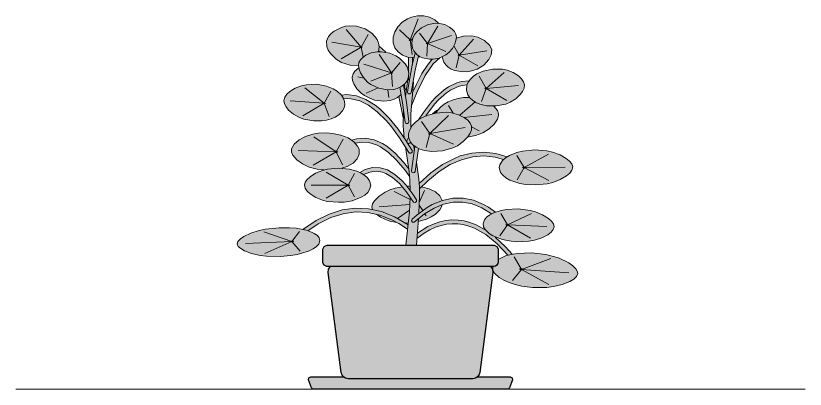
# Model space of a CAD drawing. Header units: millimetres. Extents: x -4 to 8794, y -6642 to 2653.
# Drawn here: x 5450 to 6350, y -4968 to -4543 of the extents above; entities that cross this region are included whole.
import ezdxf

# ---------------------------------------------------------------- set-up
doc = ezdxf.new("R2010")
doc.units = ezdxf.units.MM
for name, color, linetype, lineweight, true_color in [('VEG-HOJAS', 117, 'Continuous', 18, 0x2e5e38), ('VEG-MACETA', 25, 'Continuous', 25, 0x745440), ('VEG-NERVIOS', 115, 'Continuous', 9, 0x528c5c), ('VEG-TEXTO', 47, 'Continuous', 18, 0x464646)]:
    doc.layers.add(name, color=color, linetype=linetype, lineweight=lineweight, true_color=true_color)
doc.layers.add('VEG-RELLENO', color=253, linetype='Continuous', true_color=0x96c896)

# ---------------------------------------------------------------- blocks, each defined once
blk = doc.blocks.new('VEG_Pilea_ALZADO')
at = {"layer": 'VEG-RELLENO', "true_color": 0x73a15a}
h = blk.add_hatch(color=73, dxfattribs=at)
h.dxf.hatch_style = 1
h.paths.add_polyline_path([(4, 378), (-5.3, 379.1), (-9.2, 380.8), (-14.2, 384.4), (-17.7, 389.2), (-19.6, 394.9), (-19.6, 401.1), (-17.8, 407.3), (-15.7, 411.3), (-11.2, 416.6), (-7.5, 419.7), (-3.3, 422.2), (3.4, 424.8), (8.1, 425.6), (15.1, 425.6), (21.6, 424), (27.6, 421.1), (32.3, 417), (24.5, 416.7), (16.2, 414), (10.7, 410.6), (5.1, 404.6), (2.5, 399.4), (1.6, 394), (2.4, 388.8), (5.5, 383.3)])
h.paths.add_polyline_path([(0.7, 399.3), (-0.4, 399.5), (-1.5, 398.9), (-2, 397.9), (-1.5, 396.9), (-0.4, 396.7), (0.7, 397.3), (1.2, 398.3)], flags=0)
at = {"layer": 'VEG-RELLENO', "true_color": 0x84ba68}
h = blk.add_hatch(color=73, dxfattribs=at)
h.dxf.hatch_style = 1
h.paths.add_polyline_path([(-63.7, 368.8), (-73.8, 370.5), (-82.8, 374.7), (-89.9, 380.9), (-93.7, 386.6), (-95.4, 390.6), (-95.9, 396.6), (-93.5, 402.1), (-90.6, 405.3), (-87.1, 408.2), (-78.8, 412.4), (-71.6, 413.9), (-66.6, 414.1), (-61.4, 413.6), (-54, 411.6), (-47.4, 408.2), (-43.6, 405.3), (-40.5, 402), (-37.2, 396.5), (-35.8, 390.6), (-36.5, 384.7), (-44.8, 383.2), (-50.8, 380.6), (-54.3, 378.2), (-57.1, 375.4), (-58.8, 372.2), (-59.3, 368.9)])
h.paths.add_polyline_path([(-58.1, 389.8), (-57.3, 388.9), (-55.9, 388.7), (-54.7, 389.7), (-55, 390.7), (-56.2, 391.3), (-57.5, 391.2)], flags=0)
at = {"layer": 'VEG-RELLENO', "true_color": 0x9cc886}
h = blk.add_hatch(color=253, dxfattribs=at)
h.dxf.hatch_style = 1
h.paths.add_polyline_path([(52.3, 401.2), (51.8, 397.5), (50.6, 393.7), (47.7, 388.5), (45.1, 385.3), (38.5, 380.1), (30.4, 376.8), (26, 376.1), (19.7, 376.1), (11.9, 378.4), (8.6, 380.3), (5.9, 382.8), (3, 387.2), (1.9, 390.5), (1.6, 394), (2.5, 399.4), (6.2, 406.2), (10.7, 410.6), (14.2, 413), (22.3, 416.2), (26.6, 417), (33, 416.9), (37.1, 416.1), (42.7, 413.8), (47.6, 410.5), (50.1, 407.8), (51.8, 404.7)])
h.paths.add_polyline_path([(20.3, 395.1), (19.4, 395.4), (18.3, 395.1), (17.7, 393.7), (18.4, 393.1), (20, 393.3), (20.6, 394.2)], flags=0)
at = {"layer": 'VEG-RELLENO', "true_color": 0x78965e}
h = blk.add_hatch(color=73, dxfattribs=at)
h.dxf.hatch_style = 1
h.paths.add_polyline_path([(1.2, 398.3), (0.7, 397.3), (-0.4, 396.7), (-1.5, 396.9), (-2, 397.9), (-1.5, 398.9), (-0.4, 399.5), (0.7, 399.3)])
at = {"layer": 'VEG-RELLENO', "true_color": 0x7fb364}
h = blk.add_hatch(color=73, dxfattribs=at)
h.dxf.hatch_style = 1
h.paths.add_polyline_path([(55.8, 401.3), (65.3, 402.8), (74.6, 401.8), (82.7, 398.4), (89.2, 393.2), (92.2, 388.4), (92.5, 383.1), (90.4, 377.6), (85.3, 370.9), (80, 366.8), (75.9, 364.6), (69.2, 362.4), (64.4, 361.7), (57.3, 361.7), (50.5, 363.2), (44.7, 365.9), (41.6, 368.4), (38.1, 372.8), (36.2, 378.9), (40.3, 381.2), (45.1, 385.3), (49.7, 391.9), (51.3, 395.6), (52.2, 400)])
h.paths.add_polyline_path([(56.9, 381.6), (55.3, 382.1), (54.2, 381.6), (53.8, 380.6), (55, 379.7), (56.3, 379.9), (57, 380.7)], flags=0)
at = {"layer": 'VEG-RELLENO', "true_color": 0x78965e}
h = blk.add_hatch(color=73, dxfattribs=at)
h.dxf.hatch_style = 1
h.paths.add_polyline_path([(-57.9, 390.8), (-56.2, 391.3), (-55, 390.7), (-54.7, 389.7), (-55.9, 388.7), (-57.3, 388.9), (-58.1, 389.8)])
at = {"layer": 'VEG-RELLENO', "true_color": 0x96bc76}
h = blk.add_hatch(color=63, dxfattribs=at)
h.dxf.hatch_style = 1
h.paths.add_polyline_path([(-35.2, 384.9), (-36.3, 385.7), (-35.9, 390.9), (-32.2, 388.1), (-28.3, 384.1)])
h.paths.add_polyline_path([(-7.6, 347), (-4.8, 339.8), (-5.7, 333.7), (-8, 346.6)])
at = {"layer": 'VEG-RELLENO', "true_color": 0x78965e}
h = blk.add_hatch(color=73, dxfattribs=at)
h.dxf.hatch_style = 1
h.paths.add_polyline_path([(20.6, 394.2), (20, 393.3), (18.9, 393), (17.7, 393.7), (17.9, 394.7), (18.8, 395.4), (19.9, 395.3)])
at = {"layer": 'VEG-RELLENO', "true_color": 0x9ec988}
h = blk.add_hatch(color=253, dxfattribs=at)
h.dxf.hatch_style = 1
h.paths.add_polyline_path([(-57.1, 375.4), (-54.3, 378.2), (-50.8, 380.6), (-44.8, 383.2), (-40.4, 384.3), (-30.9, 384.5), (-21.2, 382.1), (-12.6, 377.4), (-7.5, 372.7), (-4.9, 369.2), (-3.1, 365.5), (-1.9, 359.8), (-2.1, 356.1), (-3.2, 352.7), (-5.2, 349.5), (-7.8, 346.8), (-11.1, 344.5), (-17.2, 342.2), (-24.1, 341.3), (-28.9, 341.5), (-38.6, 343.9), (-43.1, 346), (-49, 350.1), (-52.3, 353.3), (-56.1, 358.7), (-58.6, 364.6), (-59.3, 368.5), (-58.8, 372.2)])
h.paths.add_polyline_path([(-23.4, 360.4), (-22.1, 359.2), (-20.8, 359.2), (-20.1, 359.9), (-20.3, 360.9), (-21.3, 361.6), (-22.6, 361.6)], flags=0)
at = {"layer": 'VEG-RELLENO', "true_color": 0x96bc76}
h = blk.add_hatch(color=63, dxfattribs=at)
h.dxf.hatch_style = 1
h.paths.add_polyline_path([(-3.4, 338.4), (2, 369.5), (5.5, 383.3), (9.1, 380), (5.2, 363.5), (0.9, 338.2), (0.3, 337.1), (-0.9, 336.6), (-2.5, 337)])
h = blk.add_hatch(color=63, dxfattribs=at)
h.dxf.hatch_style = 1
h.paths.add_polyline_path([(2.1, 378), (2.1, 370.1), (-1.1, 353.3), (-2.2, 352.7), (-2.3, 378.4)])
at = {"layer": 'VEG-RELLENO', "true_color": 0x78965e}
h = blk.add_hatch(color=73, dxfattribs=at)
h.dxf.hatch_style = 1
h.paths.add_polyline_path([(57, 380.7), (55.6, 379.7), (54.4, 379.9), (53.8, 380.6), (54.2, 381.6), (55.3, 382.1), (56.9, 381.6)])
at = {"layer": 'VEG-RELLENO', "true_color": 0x96bc76}
h = blk.add_hatch(color=63, dxfattribs=at)
h.dxf.hatch_style = 1
h.paths.add_polyline_path([(2.4, 338.1), (13, 359.6), (22.6, 373.5), (24.8, 376), (33.3, 377.7), (26, 370.7), (16.9, 357.5), (7.6, 339), (0.7, 322.1)])
at = {"layer": 'VEG-RELLENO', "true_color": 0x74a35b}
h = blk.add_hatch(color=73, dxfattribs=at)
h.dxf.hatch_style = 1
h.paths.add_polyline_path([(-10.5, 336), (-14.9, 332.5), (-18.8, 330.5), (-28, 328.5), (-38.1, 329.1), (-47.9, 332.2), (-56.3, 337.5), (-62.4, 344.3), (-64.6, 348.1), (-66, 352), (-66.4, 355.8), (-65.5, 359.4), (-63.4, 362.6), (-59, 366.2), (-57.1, 360.7), (-53.7, 355.1), (-49, 350.1), (-45.2, 347.2), (-36.2, 343.1), (-28.9, 341.5), (-19.4, 341.7), (-12, 344.1)])
at = {"layer": 'VEG-RELLENO', "true_color": 0x78965e}
h = blk.add_hatch(color=73, dxfattribs=at)
h.dxf.hatch_style = 1
h.paths.add_polyline_path([(-23.1, 361.4), (-22, 361.7), (-20.7, 361.3), (-20.1, 359.9), (-20.8, 359.2), (-22.7, 359.5), (-23.4, 360.4)])
at = {"layer": 'VEG-RELLENO', "true_color": 0x93c27a}
h = blk.add_hatch(color=63, dxfattribs=at)
h.dxf.hatch_style = 1
h.paths.add_polyline_path([(129.4, 343.2), (127.7, 339.5), (125.1, 335.9), (120, 331), (115.8, 328.3), (106, 324.2), (95, 322.6), (89.4, 322.7), (81.5, 324.1), (76.7, 325.8), (72.5, 328), (69, 330.7), (65.3, 335.5), (64, 339), (63.7, 342.7), (64.3, 346.4), (67.1, 351.8), (70, 355.1), (73.7, 358), (78.1, 360.6), (85.6, 363.4), (96.7, 365.1), (102.2, 364.9), (110.2, 363.5), (115, 361.9), (121.3, 358.4), (126.4, 353.9), (128.8, 350.5), (129.8, 347)])
h.paths.add_polyline_path([(87.9, 343.6), (86.8, 344.2), (85.3, 344), (84.3, 342.8), (84.9, 341.9), (86.3, 341.7), (87.6, 342.2)], flags=0)
at = {"layer": 'VEG-RELLENO', "true_color": 0x87a96a}
h = blk.add_hatch(color=63, dxfattribs=at)
h.dxf.hatch_style = 1
h.paths.add_polyline_path([(-5.2, 164), (-1.3, 202.3), (-0.3, 218.8), (3.8, 213), (5.9, 212.9), (7, 214.9), (6.7, 216.1), (-0.2, 226.3), (-0.6, 238.7), (-1.5, 247.8), (-5.7, 276.1), (-1.7, 269.5), (-0.1, 269), (1.3, 269.5), (1.9, 270.6), (1.8, 271.9), (-3.3, 280.5), (-1.4, 280.3), (0.1, 281.7), (3.3, 278), (4.4, 272.1), (1.2, 248.4), (1.8, 247.3), (2.9, 246.7), (4.4, 246.8), (5.3, 247.7), (6.8, 258.5), (9.5, 239.6), (10.2, 230.2), (10.3, 220.7), (9.5, 200.4), (1.9, 193.9), (1.2, 192.4), (1.9, 190.7), (3.9, 190.1), (9.1, 194.4), (6.7, 164)])
h.paths.add_polyline_path([(-7.2, 286.5), (-8.4, 307.2), (-7.8, 317), (-6.1, 304), (-5.1, 302.9), (-3.8, 302.7), (-2.5, 303.4), (-1.9, 304.7), (-5.7, 333.7), (-3.4, 350.7), (-2.5, 352.5), (-1.1, 353.3), (-3.4, 338.9), (-3, 337.4), (-2, 336.7), (-0.3, 336.7), (0.9, 338), (3.1, 351.6), (3.5, 350), (0.6, 319.9), (0.1, 307.2), (0.5, 298.5), (-1.9, 292.9), (-2.1, 287), (-4.2, 282)])
at = {"layer": 'VEG-RELLENO', "true_color": 0x96bc76}
h = blk.add_hatch(color=63, dxfattribs=at)
h.dxf.hatch_style = 1
h.paths.add_polyline_path([(9.3, 307.2), (14.7, 315.4), (24.1, 327.6), (28.9, 332.9), (38.3, 341.2), (43.3, 344.7), (52.8, 349.2), (58, 350.7), (66.8, 351.4), (64.5, 347), (58.8, 346.3), (54.4, 345.1), (45.5, 340.9), (41.1, 337.8), (32, 329.7), (27.5, 324.7), (17.4, 311.5)])
h.paths.add_polyline_path([(-0.1, 281.3), (-1, 280.4), (-2.3, 280.2), (-3.4, 280.6), (-4.2, 281.7), (-4.1, 283.2), (-2.1, 287)])
at = {"layer": 'VEG-RELLENO', "true_color": 0x90c177}
h = blk.add_hatch(color=63, dxfattribs=at)
h.dxf.hatch_style = 1
h.paths.add_polyline_path([(-143.2, 332.7), (-140.9, 336.1), (-137.6, 339.2), (-131.4, 343.1), (-126.7, 345.1), (-115.8, 347.4), (-104.1, 347.2), (-93, 344.5), (-88, 342.3), (-83.7, 339.7), (-78.6, 335), (-76.4, 331.5), (-75.1, 327.8), (-74.9, 324.2), (-75.7, 320.6), (-78.7, 315.6), (-81.8, 312.6), (-88.1, 309), (-93, 307.3), (-101.3, 305.7), (-113, 305.9), (-118.7, 307), (-126.7, 309.7), (-131.4, 312.1), (-137.4, 316.6), (-141.9, 321.8), (-143.8, 325.4), (-144.3, 329.1)])
h.paths.add_polyline_path([(-100.4, 325.5), (-99.3, 324.7), (-97.8, 324.6), (-96.4, 325.7), (-97.6, 327), (-99.2, 327.1), (-100.3, 326.5)], flags=0)
at = {"layer": 'VEG-RELLENO', "true_color": 0x96bc76}
h = blk.add_hatch(color=63, dxfattribs=at)
h.dxf.hatch_style = 1
h.paths.add_polyline_path([(-8, 346.6), (-4.7, 327), (-1.9, 305.2), (-2.4, 303.5), (-3.8, 302.7), (-5.4, 303.2), (-6.2, 304.4), (-9, 326.4), (-12, 344.1)])
at = {"layer": 'VEG-RELLENO', "true_color": 0x78965e}
h = blk.add_hatch(color=73, dxfattribs=at)
h.dxf.hatch_style = 1
h.paths.add_polyline_path([(88, 342.6), (86.3, 341.7), (84.9, 341.9), (84.3, 342.8), (84.7, 343.7), (86.1, 344.2), (87.9, 343.6)])
at = {"layer": 'VEG-RELLENO', "true_color": 0x96bc76}
h = blk.add_hatch(color=63, dxfattribs=at)
h.dxf.hatch_style = 1
h.paths.add_polyline_path([(-2, 269.9), (-17.5, 293.7), (-27.7, 306.2), (-32.8, 311.5), (-42.9, 320.2), (-47.9, 323.6), (-57.9, 328.6), (-67.7, 331), (-76.3, 331.2), (-79, 335.3), (-72.7, 335.8), (-67.3, 335.4), (-56.4, 332.7), (-45.7, 327.4), (-35, 319.6), (-24.4, 309.1), (-13.9, 296.2), (1.7, 272.3), (2, 270.9), (1.1, 269.4), (-0.5, 269)])
h = blk.add_hatch(color=63, dxfattribs=at)
h.dxf.hatch_style = 1
h.paths.add_polyline_path([(-8.3, 309.2), (-13.4, 333.5), (-10.5, 336), (-7.8, 317)])
at = {"layer": 'VEG-RELLENO', "true_color": 0x78965e}
h = blk.add_hatch(color=73, dxfattribs=at)
h.dxf.hatch_style = 1
h.paths.add_polyline_path([(-100.3, 326.5), (-99.2, 327.1), (-97.6, 327), (-96.4, 325.7), (-97.8, 324.6), (-99.3, 324.7), (-100.4, 325.5)])
at = {"layer": 'VEG-RELLENO', "true_color": 0x75a55c}
h = blk.add_hatch(color=73, dxfattribs=at)
h.dxf.hatch_style = 1
h.paths.add_polyline_path([(96.4, 321.2), (99.8, 315.8), (100.3, 311.9), (98, 305.9), (93.5, 300.1), (87.4, 295.1), (79.9, 291.1), (71.3, 288.4), (65.2, 287.5), (68.8, 293.7), (69.7, 297.7), (69.6, 299.7), (68.1, 303.3), (63.5, 308), (54.7, 312.8), (46.8, 315), (38, 315.6), (29.2, 314.8), (31, 317.9), (34.2, 321.4), (40.6, 326.1), (48.5, 329.7), (60.4, 332.3), (67.3, 332.6), (72.5, 328), (79, 324.9), (86.7, 323), (95, 322.6)])
at = {"layer": 'VEG-RELLENO', "true_color": 0x9fc989}
h = blk.add_hatch(color=253, dxfattribs=at)
h.dxf.hatch_style = 1
h.paths.add_polyline_path([(69.4, 295.8), (67.9, 291.7), (65.3, 287.8), (60, 282.2), (55.7, 279), (50.8, 276.2), (45.3, 273.9), (33.4, 271.1), (21.4, 271), (15.8, 272), (10.7, 273.6), (6.3, 275.8), (2.7, 278.5), (0, 281.7), (-2.1, 287.1), (-1.9, 292.9), (-0.5, 296.8), (2, 300.6), (7.4, 305.8), (14.5, 310.2), (20, 312.5), (31.9, 315.2), (38, 315.6), (46.8, 315), (52.2, 313.7), (59.3, 310.6), (65.3, 306.5), (68.1, 303.3), (69.6, 299.7)])
h.paths.add_polyline_path([(24.1, 292.2), (22.8, 292.7), (21.2, 292.4), (20.1, 291), (20.9, 290.2), (23.2, 290.3), (24.2, 291.2)], flags=0)
at = {"layer": 'VEG-RELLENO', "true_color": 0x96bc76}
h = blk.add_hatch(color=63, dxfattribs=at)
h.dxf.hatch_style = 1
h.paths.add_polyline_path([(25, 314), (29.8, 317.8), (31.8, 318.9), (29.2, 314.8)])
at = {"layer": 'VEG-RELLENO', "true_color": 0x7caf62}
h = blk.add_hatch(color=73, dxfattribs=at)
h.dxf.hatch_style = 1
h.paths.add_polyline_path([(-98.4, 249.9), (-109.5, 251.4), (-118.2, 254.3), (-125.5, 258.2), (-131.4, 263.1), (-135.3, 268.5), (-136, 272.2), (-135, 275.8), (-130.9, 281), (-122.3, 286.8), (-114.3, 289.9), (-105.1, 291.7), (-95.3, 292.1), (-85.6, 291.1), (-73.8, 287.6), (-68.8, 285.1), (-64.7, 282.1), (-60.3, 277.1), (-58.3, 271.6), (-58.9, 266.1), (-62.1, 260.9), (-67.5, 256.4), (-72.2, 254), (-78.4, 251.8), (-88.5, 251.6)])
h.paths.add_polyline_path([(-86.8, 270.2), (-85.6, 269.5), (-83.8, 269.4), (-82.4, 270.5), (-83, 271.5), (-85.5, 271.8), (-86.8, 271.2)], flags=0)
at = {"layer": 'VEG-RELLENO', "true_color": 0x78965e}
h = blk.add_hatch(color=73, dxfattribs=at)
h.dxf.hatch_style = 1
h.paths.add_polyline_path([(24.2, 291.2), (22.4, 290), (20.9, 290.2), (20.1, 291), (21.2, 292.4), (22.8, 292.7), (24.1, 292.2)])
at = {"layer": 'VEG-RELLENO', "true_color": 0x96bc76}
h = blk.add_hatch(color=63, dxfattribs=at)
h.dxf.hatch_style = 1
h.paths.add_polyline_path([(-0.9, 241.9), (-11.2, 255.9), (-20.4, 265.8), (-25, 269.9), (-34.1, 276.2), (-38.6, 278.4), (-47.5, 281.2), (-56.3, 281.6), (-62.8, 280.4), (-66.8, 283.8), (-61.5, 285.3), (-51.6, 286), (-41.6, 284.3), (-32, 280.1), (-22.2, 273.2), (-12.7, 264.2), (-7.8, 258.6), (-1.9, 251)])
at = {"layer": 'VEG-RELLENO', "true_color": 0x78965e}
h = blk.add_hatch(color=73, dxfattribs=at)
h.dxf.hatch_style = 1
h.paths.add_polyline_path([(-86.8, 271.2), (-85.5, 271.8), (-83.8, 271.8), (-82.4, 270.5), (-83.1, 269.7), (-84.7, 269.3), (-86.3, 269.8)])
at = {"layer": 'VEG-RELLENO', "true_color": 0x96bc76}
h = blk.add_hatch(color=63, dxfattribs=at)
h.dxf.hatch_style = 1
h.paths.add_polyline_path([(1.2, 248.4), (3.2, 264.3), (5.1, 276.6), (9.2, 274.3), (5.5, 248.3), (4.9, 247.2), (3.7, 246.6), (2.1, 247)])
h = blk.add_hatch(color=63, dxfattribs=at)
h.dxf.hatch_style = 1
h.paths.add_polyline_path([(10.1, 234.6), (23.3, 246.5), (36.6, 256), (50, 263.1), (56.8, 265.8), (70.1, 269.2), (83.6, 270.3), (97.2, 268.8), (110.3, 265), (106, 261.8), (96.4, 264.5), (83.7, 265.9), (71, 264.9), (58.2, 261.6), (45.4, 256), (32.5, 248), (19.6, 237.6), (10.2, 228.4)])
at = {"layer": 'VEG-RELLENO', "true_color": 0x87bb6b}
h = blk.add_hatch(color=63, dxfattribs=at)
h.dxf.hatch_style = 1
h.paths.add_polyline_path([(184, 249.8), (181.5, 246.4), (177.8, 243.2), (170.8, 239), (165.4, 236.7), (152.6, 233.6), (138.5, 232.9), (124.8, 234.5), (118.7, 236.2), (110.8, 239.6), (106.7, 242.4), (103.7, 245.5), (101.8, 248.8), (101.1, 252.3), (101.7, 255.7), (104.9, 260.7), (108.4, 263.8), (115.5, 267.7), (121.3, 269.8), (131.1, 271.9), (145.1, 272.6), (152.1, 272.1), (161.9, 270.2), (167.8, 268.3), (175.4, 264.6), (181.3, 260), (183.9, 256.7), (184.9, 253.3)])
h.paths.add_polyline_path([(131.9, 253.1), (130.5, 253.7), (128.7, 253.7), (127.2, 252.6), (127.9, 251.7), (130.6, 251.5), (131.9, 252.2)], flags=0)
at = {"layer": 'VEG-RELLENO', "true_color": 0x96bc76}
h = blk.add_hatch(color=63, dxfattribs=at)
h.dxf.hatch_style = 1
h.paths.add_polyline_path([(3.3, 213.4), (-8.8, 230.2), (-16.6, 238.2), (-20.4, 241.4), (-28, 245.9), (-31.8, 247.3), (-39.1, 248.5), (-46.5, 247.5), (-53.4, 244.6), (-57.8, 247.1), (-52.1, 250.2), (-47.8, 251.7), (-39.2, 252.9), (-30.6, 251.6), (-22.1, 247.8), (-13.7, 241.6), (-5.4, 233), (6.7, 216.1), (7, 214.6), (6.4, 213.3), (4.8, 212.7)])
at = {"layer": 'VEG-RELLENO', "true_color": 0x78965e}
h = blk.add_hatch(color=73, dxfattribs=at)
h.dxf.hatch_style = 1
h.paths.add_polyline_path([(131.9, 252.2), (130.6, 251.5), (128.7, 251.5), (127.2, 252.6), (127.9, 253.4), (129.6, 253.8), (131.9, 253.1)])
at = {"layer": 'VEG-RELLENO', "true_color": 0x9ac784}
h = blk.add_hatch(color=253, dxfattribs=at)
h.dxf.hatch_style = 1
h.paths.add_polyline_path([(-120.2, 235.8), (-117.9, 239), (-114.5, 242.1), (-108.2, 246.2), (-103.2, 248.4), (-91.7, 251.3), (-79, 251.9), (-72.7, 251.3), (-63.8, 249.4), (-58.5, 247.4), (-54, 245.1), (-50.3, 242.3), (-47.6, 239.2), (-46, 235.9), (-45.4, 232.5), (-46.6, 227.5), (-48.8, 224.3), (-54, 220), (-58.5, 217.6), (-63.7, 215.6), (-72.6, 213.6), (-85.3, 213), (-91.6, 213.6), (-100.4, 215.5), (-105.7, 217.5), (-112.5, 221.2), (-117.8, 225.7), (-120.2, 229), (-121, 232.4)])
h.paths.add_polyline_path([(-73.1, 232), (-71.1, 231.3), (-69.5, 231.7), (-68.9, 232.5), (-69.5, 233.3), (-71.1, 233.7), (-72.7, 233.3)], flags=0)
at = {"layer": 'VEG-RELLENO', "true_color": 0x78965e}
h = blk.add_hatch(color=73, dxfattribs=at)
h.dxf.hatch_style = 1
h.paths.add_polyline_path([(-73.1, 232.9), (-71.1, 233.7), (-69.5, 233.3), (-68.9, 232.5), (-69.5, 231.7), (-71.1, 231.3), (-72.7, 231.7)])
at = {"layer": 'VEG-RELLENO', "true_color": 0x72a15a}
h = blk.add_hatch(color=73, dxfattribs=at)
h.dxf.hatch_style = 1
h.paths.add_polyline_path([(-44, 207.4), (-43.4, 211.1), (-41.2, 214.8), (-37.8, 218.4), (-33.7, 221.7), (-28.9, 224.6), (-23.5, 227.1), (-17.4, 229.1), (-9.3, 230.8), (-0.3, 218.8), (-2.5, 189.5), (-6, 189.4), (-18.4, 196.5), (-25.9, 199.9), (-33.3, 202.5), (-43.3, 204.9)])
h.paths.add_polyline_path([(-15.6, 190), (-26.6, 192.6), (-31.7, 194.8), (-38.8, 199.4), (-27.5, 195.7)])
h.paths.add_polyline_path([(35.5, 207.9), (32, 202.5), (26.1, 197.7), (18.3, 193.8), (8.9, 191), (9.1, 194.4), (21.4, 203.4), (26.9, 206.5), (36.2, 210.4)])
h.paths.add_polyline_path([(12.4, 230.7), (23.9, 227.3), (30.4, 223.4), (34.7, 218.7), (36.2, 215.1), (24.8, 210.4), (19, 207.1), (9.5, 200.4), (10.1, 210.2), (11.4, 211.5), (10.1, 212.5), (10.2, 228.4)])
h.paths.add_polyline_path([(-0.2, 231.6), (-0.2, 229.8), (-0.2, 226.3), (-4.1, 231.4)])
at = {"layer": 'VEG-RELLENO', "true_color": 0x96bc76}
h = blk.add_hatch(color=63, dxfattribs=at)
h.dxf.hatch_style = 1
h.paths.add_polyline_path([(7.7, 198.9), (19.2, 207.2), (30.8, 213.1), (42.2, 216.7), (53.9, 218), (65.6, 216.8), (77.3, 213.3), (88.9, 207.5), (97, 201.9), (92.4, 199.9), (86.7, 203.7), (75.8, 209.2), (64.9, 212.5), (54.1, 213.6), (43.2, 212.4), (32.4, 209), (21.4, 203.4), (15.9, 199.7), (4.5, 190.4), (2.2, 190.4), (1.2, 191.8), (1.5, 193.4)])
h = blk.add_hatch(color=63, dxfattribs=at)
h.dxf.hatch_style = 1
h.paths.add_polyline_path([(-13.3, 188.8), (-20.4, 192.6), (-34.6, 198.3), (-48.7, 201.4), (-62.8, 202), (-76.9, 200), (-91, 195.6), (-105.2, 188.5), (-117.1, 180.6), (-122.6, 182.1), (-107.5, 192.3), (-92.8, 199.6), (-77.9, 204.3), (-63.1, 206.4), (-48, 205.7), (-33.3, 202.5), (-25.8, 199.8), (-11.1, 192.6), (-2.8, 187.3), (-3.3, 182.3)])
at = {"layer": 'VEG-RELLENO', "true_color": 0x99c682}
h = blk.add_hatch(color=253, dxfattribs=at)
h.dxf.hatch_style = 1
h.paths.add_polyline_path([(162.8, 181.9), (160.2, 178.9), (156.5, 176), (149.6, 172.4), (144.1, 170.6), (131.6, 168.3), (118, 168.3), (104.9, 170.5), (93.8, 174.7), (89.5, 177.4), (85, 181.9), (83.3, 185.1), (82.8, 188.4), (84.4, 193.2), (86.8, 196.1), (92.5, 200), (97.5, 202.1), (106.2, 204.4), (112.7, 205.3), (126.4, 205.3), (133.1, 204.4), (142.5, 202.2), (148.1, 200.1), (155.2, 196.2), (160.7, 191.6), (163.1, 188.4), (163.9, 185.1)])
h.paths.add_polyline_path([(112.6, 187.6), (110.4, 188.4), (108.7, 188.1), (108, 187.4), (109.4, 186.3), (111.2, 186.2), (112.5, 186.7)], flags=0)
at = {"layer": 'VEG-RELLENO', "true_color": 0x96bc76}
h = blk.add_hatch(color=63, dxfattribs=at)
h.dxf.hatch_style = 1
h.paths.add_polyline_path([(7.8, 177.7), (19.9, 185.4), (26.7, 188.5), (33.5, 190.8), (40.4, 192.3), (47.2, 193), (54.1, 192.9), (60.9, 191.9), (67.8, 190.1), (74.8, 187.4), (81.5, 184), (85, 181.8), (89.5, 177.4), (96.6, 173.4), (108.3, 162.4), (116, 153.9), (111.1, 152.8), (98.7, 165.8), (85.7, 176.2), (79.3, 180.2), (72.9, 183.4), (66.5, 185.9), (60.2, 187.6), (53.8, 188.5), (47.5, 188.6), (41.2, 188), (34.8, 186.6), (28.5, 184.5), (22.1, 181.6), (15.6, 177.8), (7.3, 171.8)])
at = {"layer": 'VEG-RELLENO', "true_color": 0x89bd6e}
h = blk.add_hatch(color=63, dxfattribs=at)
h.dxf.hatch_style = 1
h.paths.add_polyline_path([(-196.7, 168.5), (-194, 171.4), (-189.9, 174.2), (-182.1, 177.9), (-176, 180), (-161.6, 183), (-145.8, 184.2), (-137.9, 184), (-126.8, 182.9), (-114.4, 179.7), (-109.7, 177.6), (-106.2, 175.1), (-104.1, 172.5), (-103.2, 169.6), (-104.6, 165.3), (-107.2, 162.5), (-113.5, 158.7), (-119.1, 156.4), (-129.1, 153.7), (-136.5, 152.4), (-152.4, 151.2), (-160.3, 151.4), (-171.4, 152.5), (-178.1, 153.9), (-186.7, 156.7), (-193.5, 160.2), (-196.5, 162.8), (-197.7, 165.6)])
h.paths.add_polyline_path([(-138.1, 168.2), (-135.3, 167.3), (-133.3, 167.7), (-132.6, 168.4), (-133.4, 169.1), (-135.4, 169.3), (-137.3, 168.9)], flags=0)
at = {"layer": 'VEG-RELLENO', "true_color": 0x78965e}
h = blk.add_hatch(color=73, dxfattribs=at)
h.dxf.hatch_style = 1
h.paths.add_polyline_path([(112.5, 186.7), (109.4, 186.3), (108, 187.4), (109.5, 188.3), (111.3, 188.3), (112.6, 187.6)])
h = blk.add_hatch(color=73, dxfattribs=at)
h.dxf.hatch_style = 1
h.paths.add_polyline_path([(-137.9, 168.6), (-135.4, 169.3), (-133.4, 169.1), (-132.6, 168.4), (-133.3, 167.7), (-135.3, 167.3), (-137.8, 167.8)])
at = {"layer": 'VEG-RELLENO', "true_color": 0xeeece8}
h = blk.add_hatch(color=7, dxfattribs=at)
h.dxf.hatch_style = 1
h.paths.add_polyline_path([(99.9, 160), (99.6, 143.1), (98.5, 141.5), (96.9, 140.4), (95, 140), (-95.5, 140), (-98.5, 141.5), (-99.9, 144), (-100, 159.5), (-98.5, 162.5), (-96.9, 163.6), (-95, 164), (95.5, 164), (98.5, 162.5)])
at = {"layer": 'VEG-RELLENO', "true_color": 0x7bad61}
h = blk.add_hatch(color=73, dxfattribs=at)
h.dxf.hatch_style = 1
h.paths.add_polyline_path([(100, 148), (108.4, 151.9), (114.8, 153.7), (125.9, 155.2), (142.1, 155.2), (154.3, 153.6), (168.9, 149.7), (180.6, 144), (185.2, 140.6), (188.6, 137.2), (190.5, 133.6), (190.6, 131.9), (189.3, 128.6), (183.9, 124.1), (176.1, 120.3), (166.5, 117.5), (155.4, 116), (147.4, 115.7), (139.2, 116), (127.1, 117.5), (119.4, 119.3), (109.3, 122.8), (101.2, 127.2), (95.9, 132.1), (94, 135.6), (93.7, 140), (96.5, 140.2), (98.5, 141.5), (99.9, 144)])
h.paths.add_polyline_path([(129.2, 136.9), (127.7, 137.6), (125.5, 137.8), (123.7, 136.8), (125.4, 135.6), (127.5, 135.5), (129.1, 136)], flags=0)
at = {"layer": 'VEG-RELLENO', "true_color": 0xf8f6f2}
h = blk.add_hatch(color=7, dxfattribs=at)
h.dxf.hatch_style = 1
h.paths.add_polyline_path([(-72.5, 12.1), (-76.5, 14.2), (-78.8, 18.2), (-91.9, 118), (91.9, 118), (78.9, 19), (77.5, 15.4), (75.3, 13.3), (71, 12)])
h.paths.add_polyline_path([(-93.8, 133), (-93.3, 136.9), (-91.2, 140), (91.2, 140), (93.3, 136.9), (93.9, 133.8), (93.2, 128), (-93.2, 128)])
at = {"layer": 'VEG-RELLENO', "true_color": 0x78965e}
h = blk.add_hatch(color=73, dxfattribs=at)
h.dxf.hatch_style = 1
h.paths.add_polyline_path([(129.1, 136), (127.5, 135.5), (125.4, 135.6), (123.7, 136.8), (124.6, 137.6), (127.7, 137.6), (129.2, 136.9)])
at = {"layer": 'VEG-RELLENO', "true_color": 0xf2beaa}
h = blk.add_hatch(color=31, dxfattribs=at)
h.dxf.hatch_style = 1
h.paths.add_polyline_path([(93.2, 128), (91.9, 118), (-91.9, 118), (-93.2, 128)])
at = {"layer": 'VEG-RELLENO', "true_color": 0xeceae6}
h = blk.add_hatch(color=7, dxfattribs=at)
h.dxf.hatch_style = 1
h.paths.add_polyline_path([(-110.3, 0), (-112.7, 1.6), (-116.3, 10.1), (-116.1, 12.4), (-114.3, 13.9), (-76.3, 14), (-74, 12.6), (-71, 12), (71, 12), (74, 12.6), (76.3, 14), (113.5, 14), (115.4, 13.3), (116.4, 11.3), (112.7, 1.6), (110.3, 0)])
at = {"layer": 'VEG-HOJAS'}
for points in [[(32.3, 417), (27.6, 421.1), (21.6, 424), (15.1, 425.6), (8.1, 425.6), (1.1, 424.1), (-3.3, 422.2), (-9.4, 418.2), (-14.3, 413.2), (-17.8, 407.3), (-19.6, 401.1), (-19.6, 394.9), (-17.7, 389.2), (-14.2, 384.4), (-9.2, 380.8), (-3.2, 378.6), (4, 378)], [(-36.5, 384.7), (-35.8, 390.6), (-36.5, 394.5), (-38.1, 398.4), (-40.5, 402), (-43.6, 405.3), (-47.4, 408.2), (-51.7, 410.6), (-61.4, 413.6), (-69.1, 414.1), (-74.1, 413.6), (-78.8, 412.4), (-87.1, 408.2), (-90.6, 405.3), (-93.5, 402.1), (-95.9, 396.6), (-95.4, 390.6), (-93.7, 386.6), (-91.3, 382.7), (-84.8, 376.1), (-78.5, 372.3), (-68.8, 369.3), (-59.3, 368.9)], [(36.2, 378.9), (38.1, 372.8), (40.2, 369.8), (43.1, 367.1), (46.5, 364.9), (50.5, 363.2), (59.6, 361.6), (66.8, 362), (75.9, 364.6), (83.6, 369.4), (89.3, 375.8), (92.1, 381.2), (92.6, 386.7), (90.4, 391.7), (84.5, 397.3), (76.8, 401.1), (70.1, 402.6), (60.5, 402.4), (52.2, 400)], [(-35.9, 390.9), (-32.2, 388.1), (-28.3, 384.1)], [(-35.1, 384.7), (-36.3, 385.7)], [(9.1, 380), (5.2, 363.5), (0.9, 338.2), (-0.1, 336.8), (-1.8, 336.6), (-3, 337.4), (-3.4, 338.6), (-2.3, 346), (2, 369.5), (5.5, 383.3)], [(-2.2, 362.5), (-2.3, 378.4)], [(2.1, 378), (2.1, 370.1)], [(8.7, 378.6), (10.7, 379)], [(33.3, 377.7), (26, 370.7), (16.9, 357.5), (7.6, 339), (0.7, 322.1)], [(2.4, 338.1), (6.8, 347.7), (13.1, 359.7), (19.4, 369.4), (24.8, 376)], [(-59, 366.2), (-63.4, 362.6), (-65.5, 359.4), (-66.4, 355.8), (-66, 352), (-64.6, 348.1), (-61.1, 342.5), (-56.3, 337.5), (-52.4, 334.6), (-45.6, 331.2), (-40.7, 329.6), (-30.5, 328.4), (-23.2, 329.2), (-18.8, 330.5), (-14.9, 332.5), (-10.5, 336)], [(-5.7, 333.7), (-3.4, 350.7), (-2.5, 352.5), (-1.1, 353.3)], [(-2.2, 352.7), (-2.2, 355.9)], [(3.1, 351.6), (3.5, 349.7), (0.2, 313.7), (0.5, 298.5)], [(9.3, 307.2), (14.7, 315.4), (24.1, 327.6), (28.9, 332.9), (38.3, 341.2), (43.3, 344.7), (52.8, 349.2), (58, 350.7), (66.8, 351.4)], [(-8, 346.6), (-4.7, 327), (-1.9, 305.2), (-2.2, 303.7), (-3.6, 302.8), (-5.3, 303), (-6.2, 304.4), (-9, 326.4), (-12, 344.1)], [(-7.6, 347), (-4.8, 339.8)], [(-6.5, 344.3), (-6.4, 348.1)], [(64.5, 347), (58.8, 346.3), (54.4, 345.1), (45.5, 340.9), (41.1, 337.8), (32, 329.7), (27.5, 324.7), (17.4, 311.5)], [(-79, 335.3), (-72.5, 335.8), (-61.6, 334.3), (-50.9, 330.3), (-40.4, 323.8), (-34.9, 319.5), (-24.4, 309.1), (-14, 296.3), (-4.2, 282)], [(-8.3, 309.2), (-13.4, 333.5)], [(-3.3, 280.5), (1.8, 271.9), (1.8, 270.2), (0.5, 269.1), (-1, 269.1), (-2, 269.9), (-12.4, 286.4), (-22.6, 300.3), (-27.7, 306.2), (-37.9, 316.2), (-47.9, 323.6), (-57.9, 328.6), (-67.7, 331), (-76.3, 331.2)], [(67.3, 332.6), (60.4, 332.3), (54.3, 331.3), (48.5, 329.7), (43.1, 327.4), (38.3, 324.7), (34.2, 321.4), (31, 317.9), (29.2, 314.8)], [(-7.2, 286.5), (-8.3, 299.8), (-7.8, 317)], [(25, 314), (29.6, 317.7), (31.8, 318.9)], [(65, 287.4), (74.2, 289.2), (82.5, 292.3), (89.6, 296.7), (95.2, 302), (99.1, 307.9), (100.3, 311.9), (100.3, 313.8), (99, 317.7), (95, 322.6)], [(-78.4, 251.8), (-72.2, 254), (-65.5, 257.8), (-60.8, 262.6), (-58.5, 267.9), (-58.7, 273.5), (-60.3, 277.1), (-64.7, 282.1), (-71.2, 286.4), (-79.5, 289.7), (-88.8, 291.6), (-95.3, 292.1), (-105.1, 291.7), (-111.4, 290.6), (-119.8, 287.9), (-126.9, 284.1), (-132.5, 279.3), (-135.7, 274), (-135.8, 270.3), (-134.3, 266.7), (-129.6, 261.4), (-123.2, 256.8), (-115.4, 253.2), (-106.4, 250.8), (-98.4, 249.9)], [(-66.8, 283.8), (-61.5, 285.3), (-51.6, 286), (-41.6, 284.3), (-32, 280.1), (-27, 276.9), (-17.4, 269), (-7.9, 258.7), (-1.9, 251)], [(-0.9, 241.9), (-6.6, 250), (-15.8, 261.2), (-25, 269.9), (-34.1, 276.2), (-38.6, 278.4), (-47.5, 281.2), (-56.3, 281.6), (-62.8, 280.4)], [(0.1, 281.7), (-0.8, 280.5), (-2, 280.2), (-3.3, 280.5), (-4.1, 281.5), (-4.1, 283.2), (-2.1, 287)], [(-0.2, 226.3), (-0.6, 238.7), (-1.5, 247.8), (-5.7, 276.1)], [(9.2, 274.3), (5.5, 248.3), (4.5, 246.9), (2.9, 246.7), (1.6, 247.4), (1.2, 248.9), (5.1, 276.6)], [(3.3, 278), (4.4, 272.1)], [(4, 274), (5, 276.7)], [(9.9, 234.4), (23.3, 246.5), (36.6, 256), (50, 263.1), (56.8, 265.8), (70.1, 269.2), (83.6, 270.3), (97.2, 268.8), (110.3, 265)], [(106, 261.8), (96.4, 264.5), (83.7, 265.9), (71, 264.9), (58.2, 261.6), (45.4, 256), (32.5, 248), (19.6, 237.6), (10.2, 228.4)], [(-57.8, 247.1), (-51.8, 250.3), (-43.2, 252.7), (-34.6, 252.5), (-26.1, 249.9), (-17.7, 244.9), (-9.5, 237.5), (-5.4, 233), (2.6, 222.3), (6.8, 215.9), (6.8, 213.8), (5.2, 212.7), (3.4, 213.2), (-4.9, 225.3), (-12.7, 234.5), (-20.4, 241.4), (-28, 245.9), (-31.8, 247.3), (-39.1, 248.5), (-46.5, 247.5), (-53.4, 244.6)], [(6.8, 258.5), (9.5, 239.6), (10.2, 230.2), (10.3, 220.7), (9.5, 200.4)], [(-9.3, 230.8), (-17.4, 229.1), (-23.5, 227.1), (-28.9, 224.6), (-35.9, 220.1), (-41.2, 214.8), (-43.4, 211.1), (-44, 207.4), (-43.3, 204.9)], [(-0.2, 231.6), (-4.1, 231.4)], [(36.2, 215.1), (33.5, 220.3), (28.5, 224.8), (21.3, 228.3), (12.4, 230.7)], [(-5.2, 164), (-1.3, 202.3), (-0.3, 218.8)], [(92.4, 199.9), (81.2, 206.7), (70.3, 211.1), (59.5, 213.3), (48.7, 213.3), (37.8, 211), (26.9, 206.5), (15.9, 199.7), (4.3, 190.3), (2.2, 190.4), (1.2, 192), (1.8, 193.8), (7.7, 198.9), (19, 207.1), (24.8, 210.4), (36.4, 215.2), (48.3, 217.7), (60, 217.7), (71.7, 215.3), (83.3, 210.6), (89.1, 207.4), (97, 201.9)], [(8.9, 191), (18.3, 193.8), (23.7, 196.3), (28.3, 199.3), (33.4, 204.3), (35.5, 207.9), (36.2, 210.4)], [(-122.6, 182.1), (-107.5, 192.3), (-92.8, 199.6), (-77.9, 204.3), (-62.9, 206.4), (-48, 205.7), (-33.2, 202.4), (-18.4, 196.5), (-2.8, 187.3)], [(-3.3, 182.3), (-13.3, 188.8), (-20.4, 192.6), (-34.6, 198.3), (-48.7, 201.4), (-62.8, 202), (-76.9, 200), (-91, 195.6), (-105.2, 188.5), (-117.1, 180.6)], [(-38.8, 199.4), (-34.1, 196.1), (-29.2, 193.7), (-23.7, 191.7), (-15.6, 190)], [(-6, 189.4), (-2.5, 189.5)], [(9.1, 194.4), (6.7, 164)], [(7.8, 177.7), (19.9, 185.4), (26.9, 188.6), (33.5, 190.8), (40.4, 192.3), (47.2, 193), (54.3, 192.8), (61.2, 191.8), (67.8, 190.1), (74.8, 187.4), (85, 181.8)], [(111.1, 152.8), (98.7, 165.8), (85.7, 176.2), (72.9, 183.4), (66.5, 185.9), (60.2, 187.6), (53.8, 188.5), (47.5, 188.6), (41.2, 188), (34.8, 186.6), (28.5, 184.5), (22.1, 181.6), (15.6, 177.8), (7.3, 171.8)], [(96.6, 173.4), (108.3, 162.4), (116, 153.9)], [(93.7, 140), (94, 135.6), (95.9, 132.1), (101.2, 127.2), (106.3, 124.2), (112.4, 121.5), (119.4, 119.3), (127.1, 117.5), (139.2, 116), (155.4, 116), (163, 116.9), (173.1, 119.2), (181.5, 122.7), (186.1, 125.5), (189.3, 128.6), (190.6, 131.9), (190.5, 133.6), (188.6, 137.2), (185.2, 140.6), (180.6, 144), (168.9, 149.7), (154.3, 153.6), (138, 155.4), (122.1, 154.8), (114.8, 153.7), (108.4, 151.9), (100, 148)]]:
    blk.add_lwpolyline(points, dxfattribs=at)
for points in [[(51.8, 404.7), (50.1, 407.8), (47.6, 410.5), (44.4, 412.8), (39, 415.5), (33, 416.9), (28.8, 417.1), (20.2, 415.6), (12.4, 411.8), (7.6, 407.8), (5.1, 404.6), (3.2, 401.2), (2, 397.6), (1.6, 394), (2.4, 388.8), (3.8, 385.6), (7.2, 381.5), (10.2, 379.3), (13.7, 377.6), (21.8, 376), (26, 376.1), (32.5, 377.4), (40.3, 381.2), (43.6, 383.8), (47.7, 388.5), (50.6, 393.7), (51.8, 397.5), (52.3, 401.2)], [(-58.8, 372.2), (-59.3, 368.5), (-58.6, 364.6), (-57.1, 360.7), (-53.7, 355.1), (-49, 350.1), (-45.2, 347.2), (-36.2, 343.1), (-26.5, 341.3), (-19.4, 341.7), (-15.1, 342.8), (-11.1, 344.5), (-6.4, 348.1), (-4.1, 351), (-2.6, 354.4), (-1.9, 359.8), (-2.5, 363.6), (-3.9, 367.4), (-6.1, 371), (-12.6, 377.4), (-16.7, 380), (-23.6, 383), (-33.3, 384.7), (-38.1, 384.6), (-44.8, 383.2), (-50.8, 380.6), (-54.3, 378.2), (-57.1, 375.4)], [(129.8, 347), (128.8, 350.5), (126.4, 353.9), (123.2, 357), (117.2, 360.8), (110.2, 363.5), (105, 364.6), (93.9, 364.9), (83, 362.6), (75.8, 359.4), (71.8, 356.6), (68.4, 353.5), (65.9, 350), (64.3, 346.4), (63.7, 340.9), (65.3, 335.5), (67.6, 332.2), (70.6, 329.3), (74.5, 326.8), (79, 324.9), (86.7, 323), (97.8, 322.8), (108.6, 325), (113.5, 327.1), (120, 331), (125.1, 335.9), (127.7, 339.5), (129.4, 343.2)], [(-144.3, 329.1), (-143.8, 325.4), (-141.9, 321.8), (-139, 318.2), (-133.5, 313.5), (-126.7, 309.7), (-121.5, 307.7), (-110.1, 305.7), (-101.3, 305.7), (-95.7, 306.6), (-90.5, 308.1), (-85.8, 310.1), (-81.8, 312.6), (-77.4, 317.2), (-75.7, 320.6), (-74.9, 324.2), (-75.1, 327.8), (-76.4, 331.5), (-78.6, 335), (-83.7, 339.7), (-88, 342.3), (-95.6, 345.4), (-107.1, 347.5), (-118.7, 347.1), (-124.1, 345.9), (-131.4, 343.1), (-137.6, 339.2), (-140.9, 336.1), (-143.2, 332.7)], [(69.6, 299.7), (68.1, 303.3), (65.3, 306.5), (61.5, 309.4), (54.7, 312.8), (46.8, 315), (41, 315.6), (28.9, 314.8), (20, 312.5), (14.5, 310.2), (9.6, 307.4), (5.4, 304.1), (2, 300.6), (-1.3, 294.8), (-2.3, 290.9), (-2.1, 287.1), (0, 281.7), (2.7, 278.5), (6.3, 275.8), (10.7, 273.6), (15.8, 272), (24.3, 270.8), (36.5, 271.6), (48.1, 275), (53.4, 277.5), (60, 282.2), (65.3, 287.8), (67.9, 291.7), (69.4, 295.8)], [(184.9, 253.3), (183.9, 256.7), (181.3, 260), (177.6, 263.1), (170.5, 267.2), (161.9, 270.2), (155.5, 271.6), (141.6, 272.7), (127.7, 271.3), (121.3, 269.8), (112.9, 266.5), (108.4, 263.8), (104.9, 260.7), (101.7, 255.7), (101.1, 252.3), (102.6, 247.1), (105.1, 243.9), (108.6, 240.9), (113.2, 238.3), (124.8, 234.5), (131.5, 233.4), (142.1, 232.8), (155.9, 234.2), (162.4, 235.7), (170.8, 239), (177.8, 243.2), (181.5, 246.4), (184, 249.8)], [(-121, 232.4), (-120.2, 229), (-117.8, 225.7), (-114.5, 222.6), (-108.1, 218.6), (-100.4, 215.5), (-94.6, 214.1), (-82.1, 213), (-75.7, 213.3), (-66.6, 214.8), (-56.1, 218.7), (-52, 221.3), (-48.8, 224.3), (-46.6, 227.5), (-45.4, 232.5), (-46.7, 237.6), (-48.9, 240.8), (-52.1, 243.7), (-56.2, 246.3), (-61.1, 248.5), (-69.6, 250.8), (-82.2, 252), (-94.7, 250.7), (-100.5, 249.3), (-108.2, 246.2), (-114.5, 242.1), (-117.9, 239), (-120.2, 235.8)], [(163.9, 185.1), (163.1, 188.4), (160.7, 191.6), (157.3, 194.7), (150.6, 198.9), (142.5, 202.2), (136.3, 203.8), (122.9, 205.5), (109.4, 204.9), (103.2, 203.8), (94.9, 201.1), (90.4, 198.8), (86.8, 196.1), (84.4, 193.2), (82.8, 188.4), (83.3, 185.1), (85, 181.9), (89.5, 177.4), (93.8, 174.7), (104.9, 170.5), (114.6, 168.6), (121.4, 168.1), (134.9, 168.7), (141.2, 169.8), (149.6, 172.4), (156.5, 176), (160.2, 178.9), (162.8, 181.9)], [(-197.7, 165.6), (-196.5, 162.8), (-193.5, 160.2), (-189.2, 157.8), (-181.1, 154.7), (-171.4, 152.5), (-164.1, 151.6), (-148.4, 151.3), (-136.5, 152.4), (-129.1, 153.7), (-116.2, 157.5), (-111.1, 159.9), (-107.2, 162.5), (-104.6, 165.3), (-103.2, 169.6), (-104.1, 172.5), (-106.2, 175.1), (-109.7, 177.6), (-117.2, 180.7), (-130.3, 183.4), (-137.9, 184), (-149.8, 184.1), (-165.4, 182.4), (-172.6, 180.9), (-182.1, 177.9), (-189.9, 174.2), (-194, 171.4), (-196.7, 168.5)]]:
    blk.add_lwpolyline(points, close=True, dxfattribs=at)
at = {"layer": 'VEG-MACETA'}
blk.add_lwpolyline([(100, 145), (99.6, 143.1), (98.5, 141.5), (96.9, 140.4), (95, 140), (-95.5, 140), (-98.5, 141.5), (-99.9, 144), (-100, 159.5), (-98.5, 162.5), (-96.9, 163.6), (-95, 164), (95.5, 164), (98.5, 162.5), (99.9, 160)], close=True, dxfattribs=at)
for points in [[(91.2, 140), (93.3, 136.9), (93.8, 133), (78.9, 19), (78.3, 16.8), (76.5, 14.2), (74, 12.6), (71, 12), (-71, 12), (-74, 12.6), (-76, 13.7), (-77.9, 16.1), (-78.9, 19), (-93.8, 133), (-93.3, 136.9), (-91.2, 140)], [(76.3, 14), (113.7, 14), (115.8, 12.9), (116.4, 10.7), (112.7, 1.6), (111.7, 0.5), (110, 0), (-110, 0), (-111.7, 0.5), (-112.7, 1.6), (-116.4, 10.7), (-115.8, 12.9), (-113.7, 14), (-76.3, 14)]]:
    blk.add_lwpolyline(points, dxfattribs=at)
at = {"layer": 'VEG-NERVIOS'}
for points in [[(-0.4, 398.1), (8.7, 422.1)], [(-56.4, 390), (-73.5, 410.1)], [(-0.4, 398.1), (-12.5, 409.5)], [(19.2, 394.2), (10.1, 405.8)], [(19.2, 394.2), (31, 413.9)], [(-56.4, 390), (-48.1, 404.3)], [(-0.4, 398.1), (2.6, 399.6)], [(-0.4, 398.1), (1.8, 381.6)], [(-0.4, 398.1), (2, 397.4)], [(19.2, 394.2), (46.7, 403)], [(55.5, 380.9), (71.8, 399.1)], [(-56.4, 390), (-89.8, 395.6)], [(-56.4, 390), (-79.1, 376.5)], [(-56.4, 390), (-54, 378.5)], [(19.2, 394.2), (18.6, 379.5)], [(19.2, 394.2), (40.2, 385)], [(55.5, 380.9), (49.4, 391.3)], [(-21.7, 360.4), (-35.6, 381.5)], [(55.5, 380.9), (52.1, 366.2)], [(55.5, 380.9), (86.9, 385.8)], [(55.5, 380.9), (76.6, 368.5)], [(-21.7, 360.4), (-53.1, 370.4)], [(-21.7, 360.4), (-11.9, 372.4)], [(-21.7, 360.4), (-45.2, 351.2)], [(-21.7, 360.4), (-20.6, 345)], [(86.2, 342.9), (106.7, 360.9)], [(-53.2, 354.4), (-60.1, 356.1)], [(86.2, 342.9), (78.4, 356.8)], [(-98.5, 325.9), (-120.4, 343.4)], [(-37, 343.4), (-50.5, 337.4)], [(86.2, 342.9), (81.1, 327.9)], [(86.2, 342.9), (123.1, 346.3)], [(86.2, 342.9), (109.7, 329)], [(-98.5, 325.9), (-90.7, 339.7)], [(-26, 341.3), (-24.6, 332.4)], [(-98.5, 325.9), (-137.2, 328.6)], [(-98.5, 325.9), (-122.7, 311.7)], [(-98.5, 325.9), (-92.7, 311)], [(56.1, 312.2), (73.6, 327.4)], [(48.8, 314.5), (43.5, 323.4)], [(22.2, 291.3), (43.2, 311.9)], [(60.9, 309.7), (92.8, 313.1)], [(22.2, 291.3), (12.6, 305)], [(22.2, 291.3), (62.2, 298.4)], [(69.6, 299.1), (78.2, 294.3)], [(22.2, 291.3), (17.9, 275.3)], [(22.2, 291.3), (49, 279.2)], [(-84.7, 270.6), (-110.1, 287.5)], [(-84.7, 270.6), (-76.7, 284.9)], [(-84.7, 270.6), (-128.1, 271.9)], [(-84.7, 270.6), (-111, 255.4)], [(-84.7, 270.6), (-77.6, 255.8)], [(129.6, 252.6), (121.3, 266.2)], [(129.6, 252.6), (157.3, 268)], [(129.6, 252.6), (121.6, 238.8)], [(129.6, 252.6), (176.4, 253.2)], [(129.6, 252.6), (157.7, 237.8)], [(-71.1, 232.5), (-96.3, 247.2)], [(-71.1, 232.5), (-63.8, 245.9)], [(-71.1, 232.5), (-113.3, 232.4)], [(-71.1, 232.5), (-96.2, 217.7)], [(-71.1, 232.5), (-63.7, 219.1)], [(-0.4, 216.1), (-18.8, 225.2)], [(10.2, 213.7), (15.9, 226.3)], [(-0.7, 210.6), (-35.8, 208)], [(10, 209.9), (14, 203.7)], [(-1.2, 204.2), (-14.9, 194.6)], [(16.4, 200), (18, 197.6)], [(110.4, 187.3), (103, 200.4)], [(110.4, 187.3), (137.9, 200.3)], [(110.4, 187.3), (102, 174.7)], [(110.4, 187.3), (136.8, 172)], [(110.4, 187.3), (155.6, 185.4)], [(-135.3, 168.3), (-167.3, 179.4)], [(-135.3, 168.3), (-126.6, 179.9)], [(-135.3, 168.3), (-188, 166)], [(-135.3, 168.3), (-166.2, 154.5)], [(-135.3, 168.3), (-125.7, 157.4)], [(126.5, 136.6), (118.1, 150.8)], [(126.5, 136.6), (159.9, 149.1)], [(126.5, 136.6), (116.1, 123.8)], [(126.5, 136.6), (157.7, 119.4)], [(126.5, 136.6), (180.7, 132.6)]]:
    blk.add_lwpolyline(points, dxfattribs=at)

msp = doc.modelspace()

# ---------------------------------------------------------------- linework, layer by layer
at = {"layer": 'VEG-TEXTO'}
msp.add_line((5450, -4968.46), (6350, -4968.46), dxfattribs=at)

# ---------------------------------------------------------------- block references
msp.add_blockref('VEG_Pilea_ALZADO', (5900, -4968.46))

doc.saveas('drawing.dxf')
